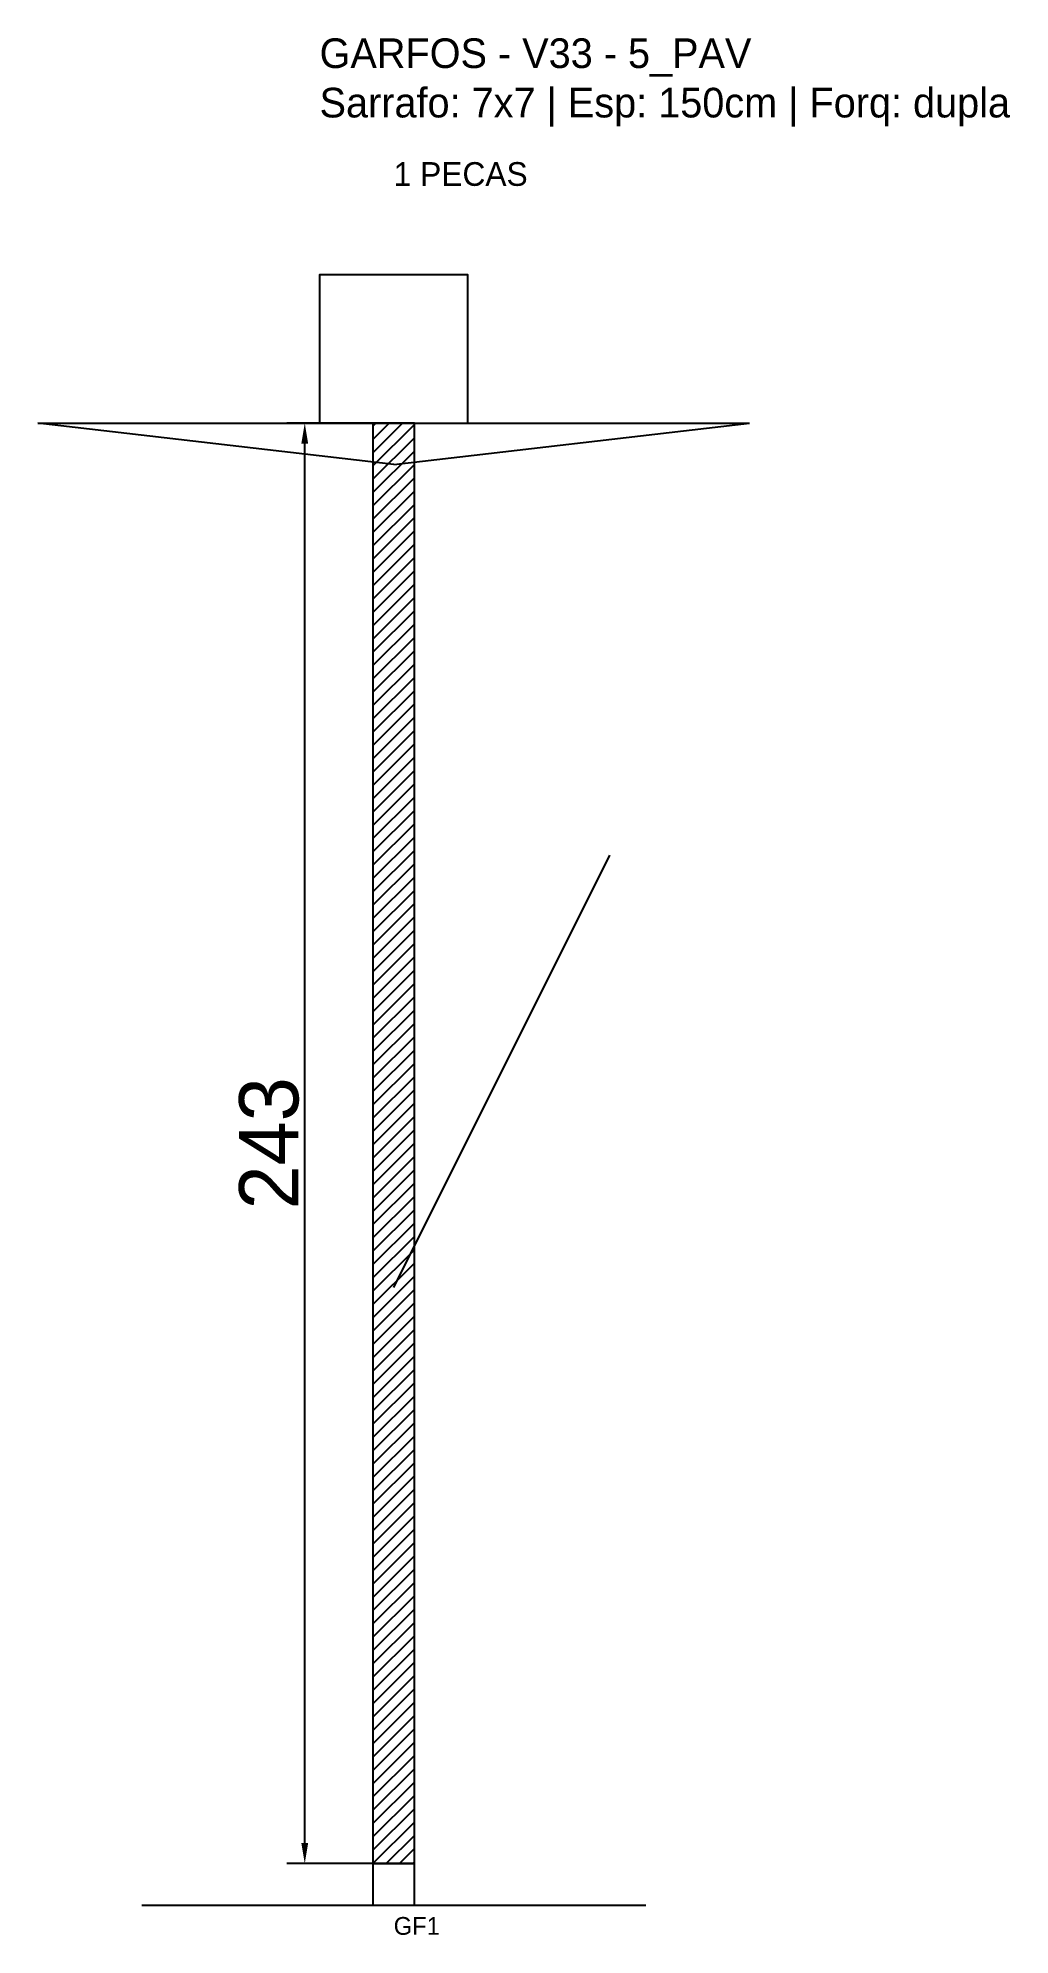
# Model space of a CAD drawing. Header units: metres. Extents: x -48 to 116, y -12 to 308.
import ezdxf

# ---------------------------------------------------------------- set-up
doc = ezdxf.new("R2010")
doc.units = ezdxf.units.M
for name, color, linetype in [('BARRA_ANCORAGEM', 1, 'Continuous'), ('COTA', 241, 'Continuous'), ('GARFOS OK', 3, 'Continuous'), ('NOME DA VIGA', 6, 'Continuous'), ('SARR_7x7', 40, 'Continuous'), ('VIGAS', 3, 'Continuous')]:
    doc.layers.add(name, color=color, linetype=linetype)
doc.dimstyles.new('EZ DXF', dxfattribs={"dimtxt": 10, "dimasz": 3.5, "dimexe": 3, "dimexo": 1.5, "dimgap": 1, "dimtad": 1, "dimdec": 1, "dimdsep": 46, "dimcen": 2.5, "dimazin": 3, "dimtfac": 1, "dimtmove": 0, "dimatfit": 3})

msp = doc.modelspace()

# ---------------------------------------------------------------- hatches: boundary and pattern name
at = {"layer": 'COTA'}
h = msp.add_hatch(dxfattribs=at)
h.set_pattern_fill('ANSI31', scale=0.5)
h.paths.add_polyline_path([(9, 0), (16, 0), (16, 243), (9, 243)])

# ---------------------------------------------------------------- linework, layer by layer
at = {"layer": 'BARRA_ANCORAGEM'}
msp.add_line((12.5, 97.2), (48.95, 170.1), dxfattribs=at)
at = {"layer": 'GARFOS OK'}
for p, q in [((12.5, 236), (-47.5, 243)), ((-47.5, 243), (72.5, 243)), ((12.5, 236), (72.5, 243))]:
    msp.add_line(p, q, dxfattribs=at)
at = {"layer": 'GARFOS OK', "linetype": 'CONTINUOUS'}
msp.add_line((-30, -7), (55, -7), dxfattribs=at)
at = {"layer": 'GARFOS OK'}
msp.add_lwpolyline([(9, 0), (16, 0), (16, 243), (9, 243), (9, 0)], dxfattribs=at)
at = {"layer": 'SARR_7x7'}
msp.add_lwpolyline([(9, -7), (16, -7), (16, 0), (9, 0), (9, -7)], dxfattribs=at)
at = {"layer": 'VIGAS'}
msp.add_lwpolyline([(0, 243), (25, 243), (25, 268), (0, 268), (0, 243)], dxfattribs=at)

# ---------------------------------------------------------------- texts
at = {"layer": 'NOME DA VIGA'}
for s, height, p in [('1 PECAS', 4, (12.5, 283)), ('GF1', 3, (12.5, -12))]:
    msp.add_text(s, height=height, dxfattribs=at).set_placement(p)
at = {"layer": 'NOME DA VIGA', "insert": (0, 293), "char_height": 5, "attachment_point": 7}
msp.add_mtext('GARFOS - V33 - 5_PAV\\PSarrafo: 7x7 | Esp: 150cm | Forq: dupla', dxfattribs=at)

# ---------------------------------------------------------------- dimensions: what is measured, and where the dimension line sits
at = {"layer": 'COTA'}
msp.add_linear_dim(base=(-2.5, 0), p1=(12.5, 0), p2=(12.5, 243), angle=90, dimstyle='EZ DXF', dxfattribs=at).render()

doc.saveas('drawing.dxf')
